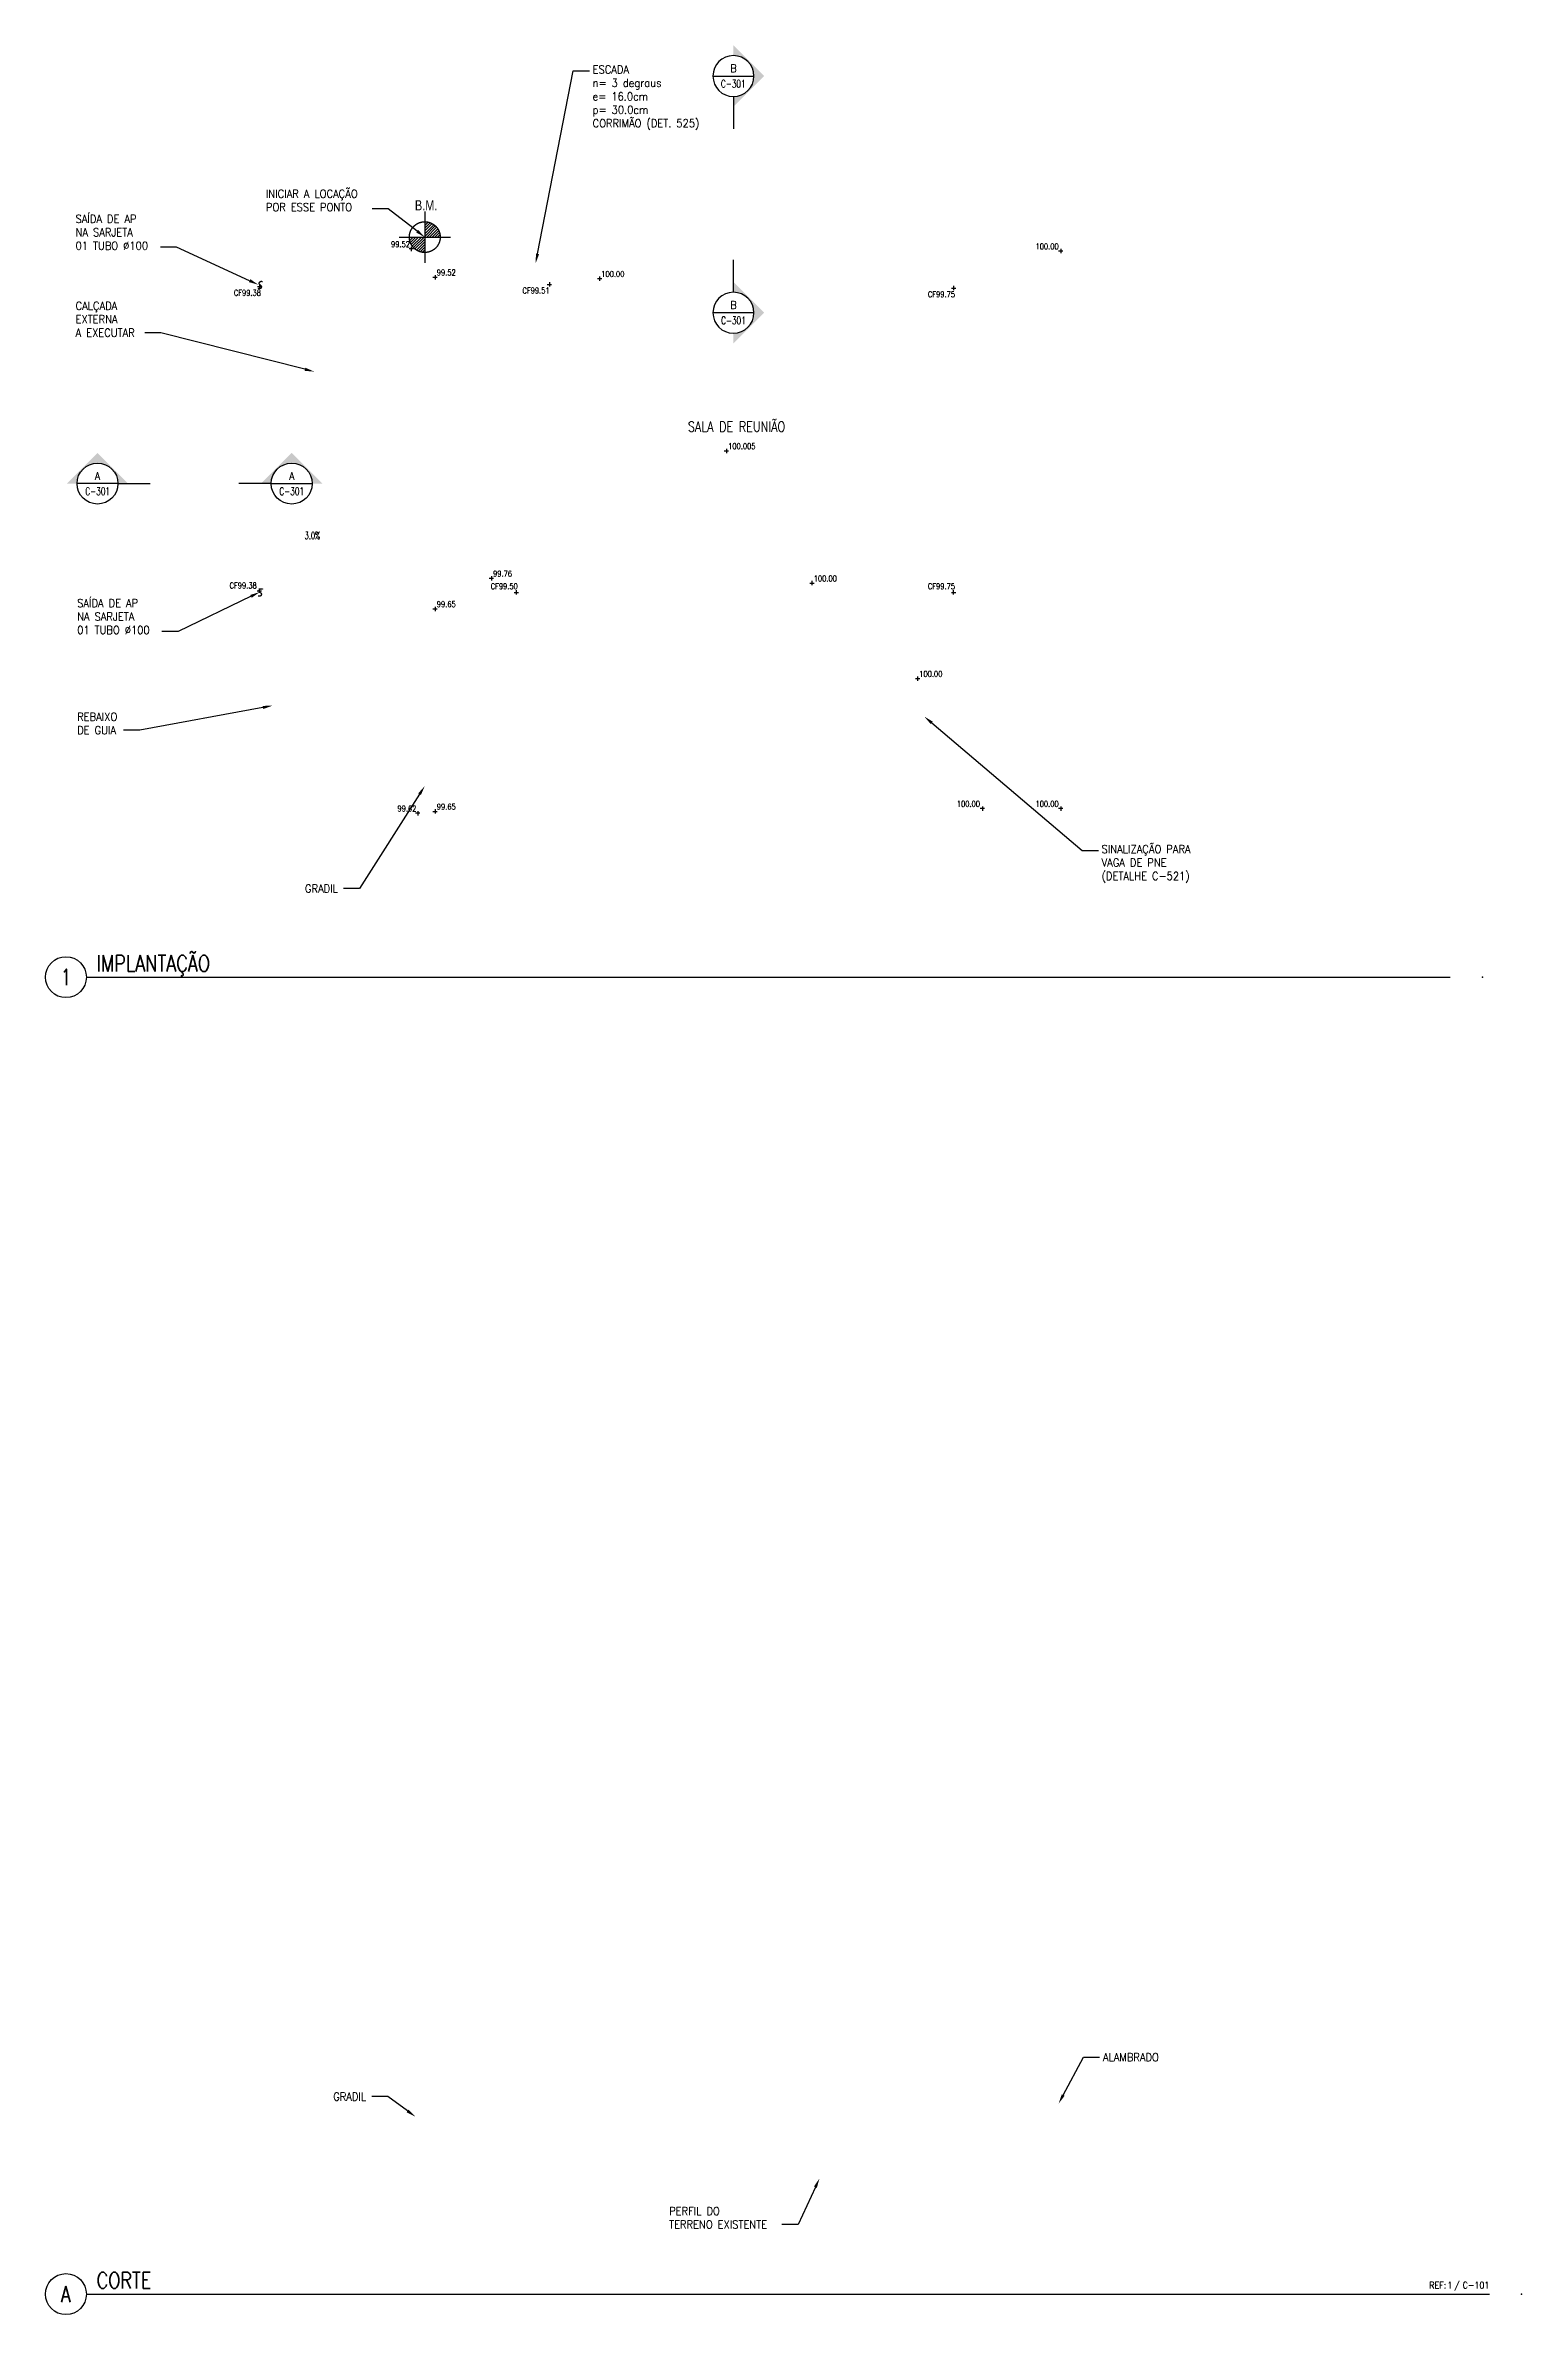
# Model space of a CAD drawing. Header units: millimetres. Extents: x -96513 to 442697, y -70111 to 173034.
# Drawn here: x -96513 to -50765, y 102672 to 173034 of the extents above; entities that cross this region are included whole.
import ezdxf
from ezdxf import colors
from ezdxf.entities.mleader import LeaderData, LeaderLine
from ezdxf.enums import TextEntityAlignment as Align
from ezdxf.math import Vec2, Vec3

# ---------------------------------------------------------------- set-up
doc = ezdxf.new("R2018")
doc.units = ezdxf.units.MM
doc.set_wipeout_variables(frame=1)
doc.linetypes.add('RCENTER', pattern=[36.5125, 31.75, -1.5875, 1.5875, -1.5875])
doc.linetypes.add('RSTORMX', pattern=[15.875, 9.525, -1.5875, 0, -1.5875, 0, -1.5875, 0, -1.5875])
for name, color, linetype in [('Area', 223, 'Continuous'), ('Avd', 223, 'Continuous'), ('Elevations', 150, 'Continuous'), ('Id', 223, 'Continuous'), ('Storm', 73, 'Continuous'), ('Storm2', 63, 'RSTORMX'), ('Symb', 223, 'Continuous'), ('Transverse', 220, 'RCENTER')]:
    doc.layers.add(name, color=color, linetype=linetype)
doc.layers.add('Note', color=7, linetype='Continuous', plot=False)
doc.styles.add('DIM', font='ROMANS', dxfattribs={"width": 0.9})
doc.styles.add('MECS', font='ROMANS.shx', dxfattribs={"width": 0.9, "height": 6250})
doc.styles.get("Standard").update_dxf_attribs({"font": 'ROMANS'})
doc.styles.add('WT', font='SIMPWT', dxfattribs={"width": 0.9, "height": 0.09375})

# ---------------------------------------------------------------- blocks, each defined once
blk = doc.blocks.new('*U142')
at = {"color": 0, "linetype": 'ByBlock', "lineweight": -2}
blk.add_lwpolyline([(0.5, 0), (17.14, 0)], dxfattribs=at)
blk.add_circle((0.25, 0), 0.25, dxfattribs=at)
at = {"layer": 'Note', "color": 0, "linetype": 'ByBlock', "lineweight": -2}
blk.add_point((17.533, 0), dxfattribs=at)
at = {"color": 0, "linetype": 'ByBlock', "lineweight": -2, "style": 'MECS', "width": 0.8}
for tag, p in [('TITLE1', (0.625, 0.374)), ('TITLE2', (0.625, 0.07))]:
    blk.add_attdef(tag, p, '', height=0.188, dxfattribs=at)
blk.add_attdef('DETAIL', text='', height=0.188, dxfattribs=at).set_placement((0.25, 0), align=Align.MIDDLE)
blk = doc.blocks.new('*U143')
at = {"color": 0, "linetype": 'ByBlock', "lineweight": -2}
blk.add_lwpolyline([(0.5, 0), (17.618, 0)], dxfattribs=at)
blk.add_circle((0.25, 0), 0.25, dxfattribs=at)
at = {"layer": 'Note', "color": 0, "linetype": 'ByBlock', "lineweight": -2}
blk.add_point((18.011, 0), dxfattribs=at)
at = {"color": 0, "linetype": 'ByBlock', "lineweight": -2, "style": 'MECS', "width": 0.8}
for tag, p in [('TITLE1', (0.625, 0.374)), ('TITLE2', (0.625, 0.07))]:
    blk.add_attdef(tag, p, '', height=0.188, dxfattribs=at)
blk.add_attdef('DETAIL', text='', height=0.188, dxfattribs=at).set_placement((0.25, 0), align=Align.MIDDLE)
blk = doc.blocks.new('G.RefSym-DWG-Block-Reference')
at = {"color": 0, "linetype": 'ByBlock', "lineweight": -2, "style": 'MECS', "width": 0.9}
for tag, p in [('REFTXT', (-0.433, 0.07)), ('REFNO', (-0.306, 0.07)), ('REFDIV', (-0.208, 0.07)), ('REFDWGNO', (0, 0.07))]:
    blk.add_attdef(tag, text='', height=0.0787, dxfattribs=at).set_placement(p, align=Align.RIGHT)
blk = doc.blocks.new('C.Spot-Elevation')
at = {"linetype": 'Continuous'}
for p, q in [((-0.67, 0), (0.67, 0)), ((0, 0.67), (0, -0.67))]:
    blk.add_line(p, q, dxfattribs=at)
at = {"style": 'MECS', "width": 0.8}
blk.add_attdef('ELEV', (0.54, 0.55), '', height=1.8, dxfattribs=at)
blk = doc.blocks.new('G.GenSym-Single Break')
at = {"color": 0}
for points in [[(0, 0, 1.046334), (-0.025, 0.043, 1.046334)], [(0, 0, 1), (0.025, -0.043, 1)]]:
    blk.add_lwpolyline(points, format="xyb", dxfattribs=at)
blk = doc.blocks.new('*U148')
at = {"color": 0, "linetype": 'Continuous', "style": 'MECS', "width": 0.8}
for tag, p in [('ROOM_NAME_3', (0, 13.89)), ('ROOM_NAME_2', (0, 8.73)), ('ROOM_NAME_1', (0, 3.57))]:
    blk.add_attdef(tag, text='', height=3.17, dxfattribs=at).set_placement(p, align=Align.MIDDLE_CENTER)
at = {"layer": 'Id', "linetype": 'Continuous', "lineweight": 30, "width": 0.8, "flags": 104}
blk.add_attdef('ROOM_NUMBER', text='', height=3.17, dxfattribs=at).set_placement((0, -1.59), align=Align.TOP_LEFT)
blk = doc.blocks.new('C.Surv-Benchmark')
for p, q in [((0, 0.312), (0, -0.312)), ((-0.312, 0), (0.312, 0)), ((0, 0.175), (0.012, 0.187)), ((0, 0.142), (0.041, 0.183)), ((0, 0.108), (0.067, 0.175)), ((0, 0.075), (0.089, 0.165)), ((0, 0.042), (0.11, 0.152)), ((0, 0.009), (0.128, 0.137)), ((0.024, 0), (0.144, 0.12)), ((0.057, 0), (0.158, 0.101)), ((0.09, 0), (0.17, 0.079)), ((0.124, 0), (0.179, 0.056)), ((0.157, 0), (0.185, 0.029)), ((-0.187, -0.012), (-0.175, 0)), ((-0.183, -0.041), (-0.142, 0)), ((-0.175, -0.067), (-0.108, 0)), ((-0.165, -0.089), (-0.075, 0)), ((-0.152, -0.11), (-0.042, 0)), ((-0.137, -0.128), (-0.009, 0)), ((-0.12, -0.144), (0, -0.024)), ((-0.101, -0.158), (0, -0.057)), ((-0.079, -0.17), (0, -0.09)), ((-0.056, -0.179), (0, -0.124)), ((-0.029, -0.185), (0, -0.157))]:
    blk.add_line(p, q)
blk.add_circle((0, 0), 0.188)
at = {"style": 'WT', "width": 0.8}
blk.add_text('B.M.', height=0.125, dxfattribs=at).set_placement((0.017, 0.326), align=Align.CENTER)
blk = doc.blocks.new('C.Slop-Right')
at = {"color": 0, "linetype": 'ByBlock', "lineweight": -2}
blk.add_lwpolyline([(0, 0, 0, 1.2, 0), (-2, 0, 0, 0, 0), (-8, 0, 0, 0, 0)], format="xyseb", dxfattribs=at)
at = {"color": 0, "linetype": 'ByBlock', "lineweight": -2, "style": 'MECS', "width": 0.6}
blk.add_attdef('SLOP', (-8, 0.58), '', height=1.8, dxfattribs=at)
blk = doc.blocks.new('*U146')
at = {"color": 18}
for points in [[(-0.25, 0), (-0.231, -0.096), (-0.176, -0.178), (-0.094, -0.232), (0.003, -0.25), (0.098, -0.23), (0.178, -0.176), (0.231, -0.095), (0.25, 0), (0.231, 0.095), (0.178, 0.176), (0.098, 0.23), (0.003, 0.25), (-0.093, 0.232), (-0.175, 0.179), (-0.231, 0.097)], [(2.12, 0), (2.139, -0.096), (2.194, -0.178), (2.276, -0.232), (2.372, -0.25), (2.468, -0.23), (2.548, -0.176), (2.601, -0.095), (2.62, 0), (2.601, 0.095), (2.548, 0.176), (2.468, 0.23), (2.372, 0.25), (2.277, 0.232), (2.195, 0.179), (2.139, 0.097)]]:
    blk.add_wipeout(points, dxfattribs=at)
h = blk.add_hatch(color=140)
edge = h.paths.add_edge_path()
edge.add_line((0.251, 0), (0.375, 0))
edge.add_line((0.375, 0), (0, 0.375))
edge.add_line((0, 0.375), (-0.375, 0))
edge.add_line((-0.375, 0), (-0.251, 0))
edge.add_arc((0, 0), 0.251, 0, 180, ccw=False)
h = blk.add_hatch(color=140)
edge = h.paths.add_edge_path()
edge.add_line((2.119, 0), (1.995, 0))
edge.add_line((1.995, 0), (2.37, 0.375))
edge.add_line((2.37, 0.375), (2.745, 0))
edge.add_line((2.745, 0), (2.621, 0))
edge.add_arc((2.37, 0), 0.251, 0, 180)
at = {"color": 0, "linetype": 'ByBlock', "lineweight": -2}
for p, q in [((0.25, 0), (-0.25, 0)), ((2.12, 0), (2.62, 0))]:
    blk.add_line(p, q, dxfattribs=at)
for points in [[(0.25, 0), (0.644, 0)], [(2.12, 0), (1.726, 0)]]:
    blk.add_lwpolyline(points, dxfattribs=at)
for centre in [(0, 0), (2.37, 0)]:
    blk.add_circle(centre, 0.25, dxfattribs=at)
at = {"linetype": 'ByBlock', "lineweight": -2, "style": 'MECS'}
for tag, width, p in [('REF', 0.9, (0, 0.094)), ('REF!!', 0.9, (2.37, 0.094)), ('SHEET', 0.7, (0.002, -0.094)), ('SHEET!!', 0.7, (2.37, -0.094))]:
    blk.add_attdef(tag, text='', height=0.0938, dxfattribs=dict(at, width=width)).set_placement(p, align=Align.MIDDLE_CENTER)
blk = doc.blocks.new('*U147')
at = {"color": 18}
for points in [[(-0.25, 0), (-0.231, -0.096), (-0.176, -0.178), (-0.094, -0.232), (0.003, -0.25), (0.098, -0.23), (0.178, -0.176), (0.231, -0.095), (0.25, 0), (0.231, 0.095), (0.178, 0.176), (0.098, 0.23), (0.003, 0.25), (-0.093, 0.232), (-0.175, 0.179), (-0.231, 0.097)], [(0, -2.639), (-0.096, -2.658), (-0.178, -2.714), (-0.232, -2.795), (-0.25, -2.892), (-0.23, -2.987), (-0.176, -3.067), (-0.095, -3.121), (0, -3.139), (0.095, -3.121), (0.176, -3.067), (0.23, -2.987), (0.25, -2.892), (0.232, -2.796), (0.179, -2.714), (0.097, -2.659)]]:
    blk.add_wipeout(points, dxfattribs=at)
h = blk.add_hatch(color=140)
edge = h.paths.add_edge_path()
edge.add_line((0, -0.251), (0, -0.375))
edge.add_line((0, -0.375), (-0.375, 0))
edge.add_line((-0.375, 0), (0, 0.375))
edge.add_line((0, 0.375), (0, 0.251))
edge.add_arc((0, 0), 0.251, 450, 630)
h = blk.add_hatch(color=140)
edge = h.paths.add_edge_path()
edge.add_line((0, -2.638), (0, -2.514))
edge.add_line((0, -2.514), (-0.375, -2.889))
edge.add_line((-0.375, -2.889), (0, -3.264))
edge.add_line((0, -3.264), (0, -3.14))
edge.add_arc((0, -2.889), 0.251, 450, 630, ccw=False)
at = {"color": 0, "linetype": 'ByBlock', "lineweight": -2}
for p, q in [((0.25, 0), (-0.25, 0)), ((-0.25, -2.889), (0.25, -2.889))]:
    blk.add_line(p, q, dxfattribs=at)
for points in [[(0, -0.25), (0, -0.644)], [(0, -2.639), (0, -2.245)]]:
    blk.add_lwpolyline(points, dxfattribs=at)
for centre in [(0, 0), (0, -2.889)]:
    blk.add_circle(centre, 0.25, dxfattribs=at)
at = {"linetype": 'ByBlock', "lineweight": -2, "style": 'MECS'}
for tag, width, p in [('REF', 0.9, (0, 0.094)), ('SHEET', 0.7, (0.002, -0.094))]:
    blk.add_attdef(tag, text='', height=0.0938, dxfattribs=dict(at, width=width)).set_placement(p, align=Align.MIDDLE_CENTER)
for tag, width, p in [('REF!!', 0.9, (0, -2.795)), ('SHEET!!', 0.7, (0, -2.983))]:
    blk.add_attdef(tag, text='', height=0.0938, rotation=360, dxfattribs=dict(at, width=width)).set_placement(p, align=Align.MIDDLE_CENTER)

msp = doc.modelspace()

# ---------------------------------------------------------------- block references
at = {"layer": 'Area', "color": 6}
ref = msp.add_blockref('*U148', (-75093, 161550), dxfattribs=dict(at, xscale=100, yscale=100, zscale=100))
ref.add_attrib('ROOM_NAME_1', 'SALA DE REUNIÃO', dxfattribs={"layer": '0', "color": 0, "linetype": 'Continuous', "height": 317.5, "style": 'MECS', "width": 0.8}).set_placement((-75093, 161212), align=Align.MIDDLE_CENTER)
lines = msp.add_mtext('\\W0.8000;', dxfattribs={"layer": 'Id', "linetype": 'Continuous', "insert": (-75093, 161392), "char_height": 2.5, "attachment_point": 1})
ref.add_attrib('ROOM_NUMBER', '', (-75093, 161392)).embed_mtext(lines)
at = {"layer": 'Avd', "color": 30}
ref = msp.add_blockref('C.Slop-Right', (-88856, 157649), dxfattribs=dict(at, xscale=-125.16491, yscale=125.16491, zscale=125.16491))
ref.add_attrib('SLOP', '3.0%', (-88479, 157721), dxfattribs={"layer": '0', "color": 0, "linetype": 'ByBlock', "lineweight": -2, "height": 225.3, "style": 'MECS', "width": 0.6})
at = {"layer": 'Elevations'}
ref = msp.add_blockref('C.Spot-Elevation', (-85173, 166723), dxfattribs=dict(at, xscale=-100, yscale=100, zscale=100))
ref.add_attrib('ELEV', '99.52', (-85803, 166777), dxfattribs={"layer": '0', "height": 180, "style": 'MECS', "width": 0.8})
ref = msp.add_blockref('C.Spot-Elevation', (-65045, 166656), dxfattribs=dict(at, xscale=-100, yscale=100, zscale=100))
ref.add_attrib('ELEV', '100.00', (-65828, 166711), dxfattribs={"layer": '0', "height": 180, "style": 'MECS', "width": 0.8})
at = {"layer": 'Elevations', "xscale": 100, "yscale": 100, "zscale": 100}
for p, values in [((-84437, 165845), {'ELEV': '99.52'}), ((-79341, 165801), {'ELEV': '100.00'}), ((-75408, 160462), {'ELEV': '100.005'}), ((-82693, 156510), {'ELEV': '99.76'}), ((-72756, 156360), {'ELEV': '100.00'}), ((-84437, 155562), {'ELEV': '99.65'}), ((-69486, 153400), {'ELEV': '100.00'}), ((-84437, 149283), {'ELEV': '99.65'})]:
    msp.add_blockref('C.Spot-Elevation', p, dxfattribs=at).add_auto_attribs(values)
at = {"layer": 'Elevations'}
ref = msp.add_blockref('C.Spot-Elevation', (-84973, 149225), dxfattribs=dict(at, xscale=-100, yscale=100, zscale=100))
ref.add_attrib('ELEV', '99.62', (-85603, 149280), dxfattribs={"layer": '0', "height": 180, "style": 'MECS', "width": 0.8})
ref = msp.add_blockref('C.Spot-Elevation', (-67474, 149370), dxfattribs=dict(at, xscale=-100, yscale=100, zscale=100))
ref.add_attrib('ELEV', '100.00', (-68266, 149425), dxfattribs={"layer": '0', "height": 180, "style": 'MECS', "width": 0.8})
ref = msp.add_blockref('C.Spot-Elevation', (-65045, 149370), dxfattribs=dict(at, xscale=-100, yscale=100, zscale=100))
ref.add_attrib('ELEV', '100.00', (-65828, 149425), dxfattribs={"layer": '0', "height": 180, "style": 'MECS', "width": 0.8})
at = {"layer": 'Storm'}
ref = msp.add_blockref('C.Spot-Elevation', (-89877, 165554), dxfattribs=dict(at, xscale=100, yscale=100, zscale=100))
ref.add_attrib('ELEV', 'CF99.38', (-90674, 165273), dxfattribs={"layer": '0', "height": 180, "style": 'MECS', "width": 0.8})
ref = msp.add_blockref('C.Spot-Elevation', (-80894, 165623), dxfattribs=dict(at, xscale=100, yscale=100, zscale=100))
ref.add_attrib('ELEV', 'CF99.51', (-81729, 165342), dxfattribs={"layer": '0', "height": 180, "style": 'MECS', "width": 0.8})
ref = msp.add_blockref('C.Spot-Elevation', (-68366, 165507), dxfattribs=dict(at, xscale=100, yscale=100, zscale=100))
ref.add_attrib('ELEV', 'CF99.75', (-69164, 165226), dxfattribs={"layer": '0', "height": 180, "style": 'MECS', "width": 0.8})
ref = msp.add_blockref('C.Spot-Elevation', (-89887, 156123), dxfattribs=dict(at, xscale=100, yscale=100, zscale=100))
ref.add_attrib('ELEV', 'CF99.38', (-90805, 156195), dxfattribs={"layer": '0', "height": 180, "style": 'MECS', "width": 0.8})
ref = msp.add_blockref('C.Spot-Elevation', (-81915, 156072), dxfattribs=dict(at, xscale=-100, yscale=100, zscale=100, rotation=180))
ref.add_attrib('ELEV', 'CF99.50', (-82713, 156173), dxfattribs={"layer": '0', "height": 180, "style": 'MECS', "width": 0.8})
ref = msp.add_blockref('C.Spot-Elevation', (-68366, 156072), dxfattribs=dict(at, xscale=-100, yscale=100, zscale=100, rotation=180))
ref.add_attrib('ELEV', 'CF99.75', (-69164, 156173), dxfattribs={"layer": '0', "height": 180, "style": 'MECS', "width": 0.8})
at = {"layer": 'Storm2', "color": 2, "linetype": 'Continuous', "xscale": -2540, "yscale": 2540, "zscale": 2540}
for p in [(-89852, 165601), (-89852, 156069)]:
    msp.add_blockref('G.GenSym-Single Break', p, dxfattribs=at)
at = {"layer": 'Symb', "color": 6}
ref = msp.add_blockref('*U147', (-75190, 172082), dxfattribs=dict(at, xscale=-2540, yscale=2540, zscale=2540))
ref.add_attrib('REF', 'B', dxfattribs={"layer": '0', "linetype": 'ByBlock', "lineweight": -2, "height": 238, "style": 'MECS', "width": 0.9}).set_placement((-75190, 172320), align=Align.MIDDLE_CENTER)
ref.add_attrib('SHEET', 'C-301', dxfattribs={"layer": '0', "linetype": 'ByBlock', "lineweight": -2, "height": 238.1, "style": 'MECS', "width": 0.7}).set_placement((-75195, 171844), align=Align.MIDDLE_CENTER)
ref.add_attrib('REF!!', 'B', dxfattribs={"layer": '0', "linetype": 'ByBlock', "lineweight": -2, "height": 238, "rotation": 0, "style": 'MECS', "width": 0.9}).set_placement((-75190, 164982), align=Align.MIDDLE_CENTER)
ref.add_attrib('SHEET!!', 'C-301', dxfattribs={"layer": '0', "linetype": 'ByBlock', "lineweight": -2, "height": 238.1, "rotation": 0, "style": 'MECS', "width": 0.7}).set_placement((-75190, 164505), align=Align.MIDDLE_CENTER)
at = {"layer": 'Symb', "color": 6, "xscale": 2540, "yscale": 2540, "zscale": 2540}
msp.add_blockref('*U146', (-94899, 159447), dxfattribs=at).add_auto_attribs({'REF': 'A', 'SHEET': 'C-301', 'REF!!': 'A', 'SHEET!!': 'C-301'})
at = {"layer": 'Symb', "color": 55}
ref = msp.add_blockref('*U142', (-96513, 144142), dxfattribs=dict(at, xscale=2540, yscale=2540, zscale=2540))
ref.add_attrib('DETAIL', '1', dxfattribs={"layer": '0', "color": 0, "linetype": 'ByBlock', "lineweight": -2, "height": 500, "style": 'MECS', "width": 0.8}).set_placement((-95878, 144142), align=Align.MIDDLE)
ref.add_attrib('TITLE2', 'IMPLANTAÇÃO', (-94926, 144320), dxfattribs={"layer": '0', "color": 0, "linetype": 'ByBlock', "lineweight": -2, "height": 500, "style": 'MECS', "width": 0.8})
ref = msp.add_blockref('*U143', (-96513, 103307), dxfattribs=dict(at, xscale=2540, yscale=2540, zscale=2540))
ref.add_attrib('DETAIL', 'A', dxfattribs={"layer": '0', "color": 0, "linetype": 'ByBlock', "lineweight": -2, "height": 500, "style": 'MECS', "width": 0.8}).set_placement((-95878, 103307), align=Align.MIDDLE)
ref.add_attrib('TITLE2', 'CORTE ', (-94926, 103485), dxfattribs={"layer": '0', "color": 0, "linetype": 'ByBlock', "lineweight": -2, "height": 500, "style": 'MECS', "width": 0.8})
at = {"layer": 'Symb', "color": 1}
ref = msp.add_blockref('G.RefSym-DWG-Block-Reference', (-51765, 103307), dxfattribs=dict(at, xscale=2540, yscale=2540, zscale=2540))
ref.add_attrib('REFTXT', 'REF:', dxfattribs={"layer": '0', "color": 0, "linetype": 'ByBlock', "lineweight": -2, "height": 200, "style": 'MECS', "width": 0.9}).set_placement((-53102, 103485), align=Align.RIGHT)
ref.add_attrib('REFDIV', '/', dxfattribs={"layer": '0', "color": 0, "linetype": 'ByBlock', "lineweight": -2, "height": 200, "style": 'MECS', "width": 0.9}).set_placement((-52680, 103485), align=Align.RIGHT)
ref.add_attrib('REFNO', '1', dxfattribs={"layer": '0', "color": 0, "linetype": 'ByBlock', "lineweight": -2, "height": 200, "style": 'MECS', "width": 0.9}).set_placement((-52909, 103485), align=Align.RIGHT)
ref.add_attrib('REFDWGNO', 'C-101', dxfattribs={"layer": '0', "color": 0, "linetype": 'ByBlock', "lineweight": -2, "height": 200, "style": 'MECS', "width": 0.9}).set_placement((-51765, 103485), align=Align.RIGHT)
at = {"layer": 'Transverse', "xscale": 2540, "yscale": 2540, "zscale": 2540}
msp.add_blockref('C.Surv-Benchmark', (-84756, 167089), dxfattribs=at)

# ---------------------------------------------------------------- leaders
at = {"layer": 'Avd'}
ml = msp.add_multileader_mtext('Standard', dxfattribs=at)
ml.set_content('\\W0.9;ESCADA\\Pn= 3 degraus\\Pe= 16.0cm\\Pp= 30.0cm\\PCORRIMÃO (DET. 525)', color=256, style='DIM')
ml.set_leader_properties(color=30)
ml.build(insert=Vec2(0, 0))
ml.multileader.update_dxf_attribs({"text_right_attachment_type": 3, "dogleg_length": 0.005, "arrow_head_size": 300, "scale": 100})
ctx = ml.context
ctx.base_point, ctx.scale, ctx.char_height, ctx.arrow_head_size, ctx.landing_gap_size, ctx.plane_origin, ctx.plane_x_axis = Vec3(-75747, 173959), 100, 250, 300, 100, Vec3(-80789, 178759), Vec3(-1, 0)
ctx.right_attachment = 3
notes = []
notes.append((ctx, [(0, (1, 1, 0), (-80154, 172245), (1, 0), 500, [(0, [(-81320, 166277)], 0, [])])]))
ctx.mtext.insert, ctx.mtext.flow_direction = Vec3(-79554, 172412), 5
ml = msp.add_multileader_mtext('Standard', dxfattribs=at)
ml.set_content('INICIAR A LOCAÇÃO\\PPOR ESSE PONTO', color=256, style='DIM')
ml.set_leader_properties(color=30)
ml.build(insert=Vec2(0, 0))
ml.multileader.update_dxf_attribs({"text_right_attachment_type": 3, "dogleg_length": 0.005, "arrow_head_size": 300, "scale": 100})
ctx = ml.context
ctx.base_point, ctx.scale, ctx.char_height, ctx.arrow_head_size, ctx.landing_gap_size, ctx.plane_origin = Vec3(-89780, 168434), 100, 250, 300, 100, Vec3(-84757, 174442)
ctx.right_attachment = 3
notes.append((ctx, [(0, (1, 1, 0), (-85887, 167970), (-1, 0), 500, [(0, [(-84757, 167089)], 0, [])])]))
ctx.mtext.insert, ctx.mtext.flow_direction = Vec3(-89680, 168559), 5
ml = msp.add_multileader_mtext('Standard', dxfattribs=at)
ml.set_content('\\W0.9;SAÍDA DE AP\\PNA SARJETA \\P01 TUBO Ø100', color=256, style='DIM')
ml.set_leader_properties(color=30)
ml.build(insert=Vec2(0, 0))
ml.multileader.update_dxf_attribs({"text_right_attachment_type": 3, "dogleg_length": 0.005, "arrow_head_size": 300, "scale": 100})
ctx = ml.context
ctx.base_point, ctx.scale, ctx.char_height, ctx.arrow_head_size, ctx.landing_gap_size, ctx.plane_origin, ctx.plane_x_axis = Vec3(-92950, 166773), 100, 250, 300, 100, Vec3(-91475, 172587), Vec3(-1, 0)
ctx.right_attachment = 3
notes.append((ctx, [(0, (1, 1, 0), (-92450, 166773), (-1, 0), 500, [(0, [(-89912, 165614)], 0, [])])]))
ctx.mtext.insert, ctx.mtext.flow_direction = Vec3(-95578, 167779), 5
ml = msp.add_multileader_mtext('Standard', dxfattribs=at)
ml.set_content('\\W0.9;CALÇADA\\PEXTERNA\\PA EXECUTAR', color=256, style='DIM')
ml.set_leader_properties(color=30)
ml.build(insert=Vec2(0, 0))
ml.multileader.update_dxf_attribs({"text_right_attachment_type": 3, "dogleg_length": 0.005, "arrow_head_size": 300, "scale": 100})
ctx = ml.context
ctx.base_point, ctx.scale, ctx.char_height, ctx.arrow_head_size, ctx.landing_gap_size, ctx.plane_origin, ctx.plane_x_axis = Vec3(-93432, 164126), 100, 250, 300, 100, Vec3(-91475, 169891), Vec3(-1, 0)
ctx.right_attachment = 3
notes.append((ctx, [(0, (1, 1, 0), (-92932, 164126), (-1, 0), 500, [(0, [(-88179, 162918)], 0, [])])]))
ctx.mtext.insert, ctx.mtext.flow_direction = Vec3(-95578, 165084), 5
ml = msp.add_multileader_mtext('Standard', dxfattribs=at)
ml.set_content('\\W0.9;SAÍDA DE AP\\PNA SARJETA \\P01 TUBO Ø100', color=256, style='DIM')
ml.set_leader_properties(color=30)
ml.build(insert=Vec2(0, 0))
ml.multileader.update_dxf_attribs({"text_right_attachment_type": 3, "dogleg_length": 0.005, "arrow_head_size": 300, "scale": 100})
ctx = ml.context
ctx.base_point, ctx.scale, ctx.char_height, ctx.arrow_head_size, ctx.landing_gap_size, ctx.plane_origin, ctx.plane_x_axis = Vec3(-92902, 154859), 100, 250, 300, 100, Vec3(-91427, 160672), Vec3(-1, 0)
ctx.right_attachment = 3
notes.append((ctx, [(0, (1, 1, 0), (-92402, 154859), (-1, 0), 500, [(0, [(-89871, 156082)], 0, [])])]))
ctx.mtext.insert, ctx.mtext.flow_direction = Vec3(-95530, 155865), 5
ml = msp.add_multileader_mtext('Standard', dxfattribs=at)
ml.set_content('\\W0.9;REBAIXO\\PDE GUIA', color=256, style='DIM')
ml.set_leader_properties(color=30)
ml.build(insert=Vec2(0, 0))
ml.multileader.update_dxf_attribs({"text_right_attachment_type": 3, "dogleg_length": 0.005, "arrow_head_size": 300, "scale": 100})
ctx = ml.context
ctx.base_point, ctx.scale, ctx.char_height, ctx.arrow_head_size, ctx.landing_gap_size, ctx.plane_origin, ctx.plane_x_axis = Vec3(-94091, 151801), 100, 250, 300, 100, Vec3(-91427, 157150), Vec3(-1, 0)
ctx.right_attachment = 3
notes.append((ctx, [(0, (1, 1, 0), (-93591, 151801), (-1, 0), 500, [(0, [(-89477, 152560)], 0, [])])]))
ctx.mtext.insert, ctx.mtext.flow_direction = Vec3(-95530, 152343), 5
ml = msp.add_multileader_mtext('Standard', dxfattribs=at)
ml.set_content('\\W0.9;SINALIZAÇÃO PARA\\PVAGA DE PNE\\P(DETALHE C-521)', color=256, style='DIM')
ml.set_leader_properties(color=30)
ml.build(insert=Vec2(0, 0))
ml.multileader.update_dxf_attribs({"text_right_attachment_type": 3, "dogleg_length": 0.005, "arrow_head_size": 300, "scale": 100})
ctx = ml.context
ctx.base_point, ctx.scale, ctx.char_height, ctx.arrow_head_size, ctx.landing_gap_size, ctx.plane_origin, ctx.plane_x_axis = Vec3(-60606, 149000), 100, 250, 300, 100, Vec3(-65334, 154435), Vec3(-1, 0)
ctx.right_attachment = 3
notes.append((ctx, [(0, (1, 1, 0), (-64381, 148071), (1, 0), 500, [(0, [(-69274, 152222)], 0, [])])]))
ctx.mtext.insert, ctx.mtext.flow_direction = Vec3(-63781, 148238), 5
ml = msp.add_multileader_mtext('Standard', dxfattribs=at)
ml.set_content('\\W0.9;GRADIL', color=256, style='DIM')
ml.set_leader_properties(color=30)
ml.build(insert=Vec2(0, 0))
ml.multileader.update_dxf_attribs({"text_right_attachment_type": 3, "dogleg_length": 0.005, "arrow_head_size": 300, "scale": 100})
ctx = ml.context
ctx.base_point, ctx.scale, ctx.char_height, ctx.arrow_head_size, ctx.landing_gap_size, ctx.plane_origin, ctx.plane_x_axis = Vec3(-87276, 146889), 100, 250, 300, 100, Vec3(-84365, 151821), Vec3(-1, 0)
ctx.right_attachment = 3
notes.append((ctx, [(0, (1, 1, 0), (-86776, 146889), (-1, 0), 500, [(0, [(-84757, 150068)], 0, [])])]))
ctx.mtext.insert, ctx.mtext.flow_direction = Vec3(-88469, 147014), 5
ml = msp.add_multileader_mtext('Standard', dxfattribs=at)
ml.set_content('\\W0.9;ALAMBRADO', color=256, style='DIM')
ml.set_leader_properties(color=30)
ml.build(insert=Vec2(0, 0))
ml.multileader.update_dxf_attribs({"text_right_attachment_type": 3, "dogleg_length": 0.005, "arrow_head_size": 300, "scale": 100})
ctx = ml.context
ctx.base_point, ctx.scale, ctx.char_height, ctx.arrow_head_size, ctx.landing_gap_size, ctx.plane_origin = Vec3(-63841, 110652), 100, 250, 300, 100, Vec3(-64737, 102332)
ctx.right_attachment = 3
notes.append((ctx, [(0, (1, 1, 0), (-64341, 110652), (1, 0), 500, [(0, [(-65113, 109215)], 0, [])])]))
ctx.mtext.insert, ctx.mtext.flow_direction = Vec3(-63741, 110777), 5
ml = msp.add_multileader_mtext('Standard', dxfattribs=at)
ml.set_content('GRADIL', color=256, style='DIM')
ml.set_leader_properties(color=30)
ml.build(insert=Vec2(0, 0))
ml.multileader.update_dxf_attribs({"text_right_attachment_type": 3, "dogleg_length": 0.005, "arrow_head_size": 300, "scale": 100})
ctx = ml.context
ctx.base_point, ctx.scale, ctx.char_height, ctx.arrow_head_size, ctx.landing_gap_size, ctx.plane_origin = Vec3(-87694, 109431), 100, 250, 300, 100, Vec3(-85428, 100767)
ctx.right_attachment = 3
notes.append((ctx, [(0, (1, 1, 0), (-85901, 109431), (-1, 0), 500, [(0, [(-85049, 108810)], 0, [])])]))
ctx.mtext.insert, ctx.mtext.flow_direction = Vec3(-87594, 109556), 5
ml = msp.add_multileader_mtext('Standard', dxfattribs=at)
ml.set_content('PERFIL DO \\PTERRENO EXISTENTE ', color=256, style='DIM')
ml.set_leader_properties(color=30)
ml.build(insert=Vec2(0, 0))
ml.multileader.update_dxf_attribs({"text_right_attachment_type": 3, "dogleg_length": 0.005, "arrow_head_size": 300, "scale": 100})
ctx = ml.context
ctx.base_point, ctx.scale, ctx.char_height, ctx.arrow_head_size, ctx.landing_gap_size, ctx.plane_origin = Vec3(-77284, 105884), 100, 250, 300, 100, Vec3(-72210, 102809)
ctx.right_attachment = 3
notes.append((ctx, [(0, (1, 1, 0), (-73188, 105467), (-1, 0), 500, [(0, [(-72524, 106895)], 0, [])])]))
ctx.mtext.insert, ctx.mtext.flow_direction = Vec3(-77184, 106009), 5
for ctx, leaders in notes:
    for number, flags, end, landing, length, lines in leaders:
        leader = LeaderData()
        leader.index, (leader.has_last_leader_line, leader.has_dogleg_vector, leader.attachment_direction) = number, flags
        leader.last_leader_point, leader.dogleg_vector, leader.dogleg_length = Vec3(end), Vec3(landing), length
        for number, points, colour, breaks in lines:
            line = LeaderLine()
            line.index, line.vertices, line.color, line.breaks = number, Vec3.list(points), colors.encode_raw_color(colour), breaks
            leader.lines.append(line)
        ctx.leaders.append(leader)

doc.saveas('drawing.dxf')
